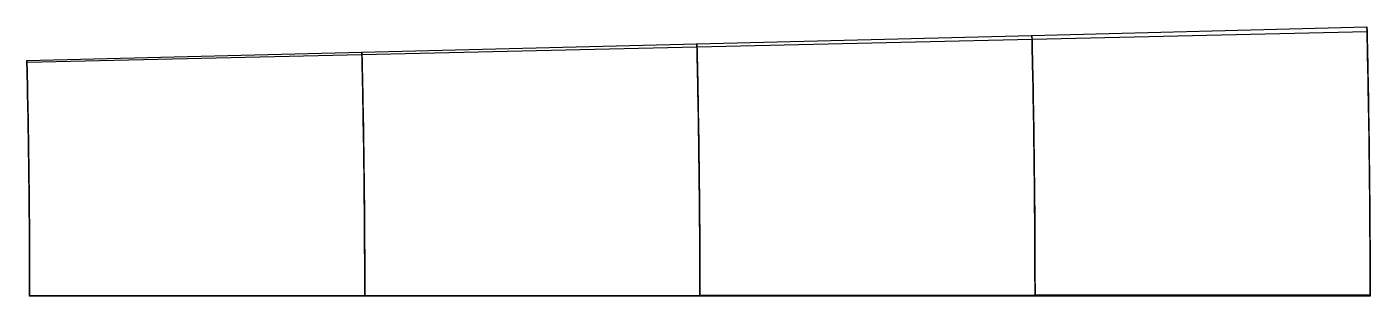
# Model space of a CAD drawing. Extents: x 329.9 to 374, y 0 to 8.8.
import ezdxf

# ---------------------------------------------------------------- set-up
doc = ezdxf.new("R2010")
doc.units = 0

msp = doc.modelspace()

# ---------------------------------------------------------------- linework, layer by layer
at = {"layer": '1', "color": 7}
for points in [[(329.909147, 7.743053, 12.28008), (340.905742, 8.017166, 12.686575), (351.902316, 8.292179, 13.091883), (362.898867, 8.568109, 13.496012), (373.895395, 8.844983, 13.89895)], [(329.910453, 7.687183, 12.308517), (340.907501, 7.942029, 12.723536), (351.904579, 8.195556, 13.137972), (362.901689, 8.447749, 13.55184), (373.89883, 8.698576, 13.965148)], [(330, 0.016353, 1.433134), (340.999999, 0.021741, 1.077445), (351.999999, 0.027652, 0.721804), (362.999998, 0.034077, 0.366175), (373.999998, 0.041012, 0.010522)], [(330, 0.003574, 1.445144), (341, 0.00388, 1.09363), (352, 0.003858, 0.742664), (363, 0.003469, 0.392212), (374, 0.002678, 0.042246)], [(330, 0, -44), (330, 0, 0), (330, 0, 1.42854), (330, 0, 1.610084), (330, 0, 1.791629), (330, 0, 1.973173), (330, 0, 2.154717), (330, 0, 2.336262), (330, 0, 2.517806), (330, 0, 2.69935), (330, 0, 2.880895), (330, 0, 3.062439), (330, 0, 3.243983), (330, 0, 3.425528), (330, 0, 3.607072), (330, 0, 3.788616), (330, 0, 3.970161), (330, 0, 4.151705), (330, 0, 4.333249), (330, 0, 4.514794), (330, 0, 4.696338), (330, 0, 4.877882), (330, 0, 5.059427), (330, 0, 5.240971), (330, 0, 5.422515), (330, 0, 5.60406), (330, 0, 5.785604), (330, 0, 5.967148), (330, 0, 6.148693), (330, 0, 6.330237), (330, 0, 6.511781), (330, 0, 6.693326), (330, 0, 6.87487), (330, 0, 7.056414), (330, 0, 7.237959), (330, 0, 7.419503), (330, 0, 7.601047), (330, 0, 7.782592), (330, 0, 7.964136), (330, 0, 8.14568), (330, 0, 8.327225), (330, 0, 8.508769), (330, 0, 8.690313), (330, 0, 8.871858), (330, 0, 9.053402), (330, 0, 9.234946), (330, 0, 9.416491), (330, 0, 9.598035), (330, 0, 9.779579), (330, 0, 9.961124), (330, 0, 10.142668), (330, 0, 10.324212), (330, 0, 10.505757), (330, 0, 10.687301), (330, 0, 10.868845), (330, 0, 11.05039), (330, 0, 11.231934), (330, 0, 11.413478), (330, 0, 11.595023), (330, 0, 11.776567), (330, 0, 11.958111), (330, 0, 12.139656), (330, 0, 12.3212), (330, 0, 14), (330, 0, 58)], [(374, 0, -44), (374, 0, 0), (374, 0, 0.233333), (374, 0, 0.466667), (374, 0, 0.7), (374, 0, 0.933333), (374, 0, 1.166667), (374, 0, 1.4), (374, 0, 1.633333), (374, 0, 1.866667), (374, 0, 2.1), (374, 0, 2.333333), (374, 0, 2.566667), (374, 0, 2.8), (374, 0, 3.033333), (374, 0, 3.266667), (374, 0, 3.5), (374, 0, 3.733333), (374, 0, 3.966667), (374, 0, 4.2), (374, 0, 4.433333), (374, 0, 4.666667), (374, 0, 4.9), (374, 0, 5.133333), (374, 0, 5.366667), (374, 0, 5.6), (374, 0, 5.833333), (374, 0, 6.066667), (374, 0, 6.3), (374, 0, 6.533333), (374, 0, 6.766667), (374, 0, 7), (374, 0, 7.233333), (374, 0, 7.466667), (374, 0, 7.7), (374, 0, 7.933333), (374, 0, 8.166667), (374, 0, 8.4), (374, 0, 8.633333), (374, 0, 8.866667), (374, 0, 9.1), (374, 0, 9.333333), (374, 0, 9.566667), (374, 0, 9.8), (374, 0, 10.033333), (374, 0, 10.266667), (374, 0, 10.5), (374, 0, 10.733333), (374, 0, 10.966667), (374, 0, 11.2), (374, 0, 11.433333), (374, 0, 11.666667), (374, 0, 11.9), (374, 0, 12.133333), (374, 0, 12.366667), (374, 0, 12.6), (374, 0, 12.833333), (374, 0, 13.066667), (374, 0, 13.3), (374, 0, 13.533333), (374, 0, 13.766667), (374, 0, 14), (374, 0, 58)]]:
    msp.add_polyline3d(points, dxfattribs=at)
at = {"layer": '1', "color": 2}
for points in [[(373.895395, 8.844983, 13.89895), (373.895311, 8.848515, 13.911874), (373.895279, 8.849859, 13.9252), (373.8953, 8.848978, 13.938562), (373.895373, 8.845896, 13.951589), (373.895496, 8.8407, 13.963922), (373.895666, 8.833533, 13.975221), (373.895877, 8.824595, 13.985175), (373.896123, 8.814132, 13.993511), (373.896399, 8.802433, 14), (373.896696, 8.789823, 14.004464), (373.897005, 8.77665, 14.006782), (373.897319, 8.763276, 14.006892), (373.897628, 8.750071, 14.00479), (373.897924, 8.737398, 14.000536), (373.8982, 8.725605, 13.994247), (373.898447, 8.715016, 13.986096), (373.898659, 8.705924, 13.976307), (373.89883, 8.698576, 13.965148)], [(362.898867, 8.568109, 13.496012), (362.898793, 8.571236, 13.506685), (362.898762, 8.572542, 13.517727), (362.898775, 8.57199, 13.528829), (362.898832, 8.569597, 13.539682), (362.89893, 8.56543, 13.549981), (362.899067, 8.559605, 13.55944), (362.89924, 8.552287, 13.567795), (362.899443, 8.543679, 13.574813), (362.89967, 8.534023, 13.5803), (362.899915, 8.523589, 13.584103), (362.900172, 8.512668, 13.586118), (362.900432, 8.501566, 13.586289), (362.900689, 8.490592, 13.584612), (362.900935, 8.480051, 13.581134), (362.901164, 8.470238, 13.575953), (362.90137, 8.461426, 13.569212), (362.901546, 8.453859, 13.561099), (362.901689, 8.447749, 13.55184)], [(340.905742, 8.017166, 12.686575), (340.905689, 8.019432, 12.693297), (340.905663, 8.020533, 12.700305), (340.905665, 8.020438, 12.707396), (340.905696, 8.019148, 12.714369), (340.905753, 8.016702, 12.721023), (340.905836, 8.013169, 12.727168), (340.905942, 8.008651, 12.732629), (340.906069, 8.003277, 12.737251), (340.906211, 7.997201, 12.7409), (340.906366, 7.990598, 12.743474), (340.906529, 7.983657, 12.744899), (340.906694, 7.976575, 12.745135), (340.906859, 7.969555, 12.744176), (340.907016, 7.962798, 12.742049), (340.907164, 7.956497, 12.738815), (340.907296, 7.950831, 12.734567), (340.907409, 7.945962, 12.729425), (340.907501, 7.942029, 12.723536)], [(351.902316, 8.292179, 13.091883), (351.902252, 8.294882, 13.10049), (351.902223, 8.296106, 13.109426), (351.90223, 8.295816, 13.118439), (351.902272, 8.294019, 13.127273), (351.902349, 8.290767, 13.13568), (351.902458, 8.286153, 13.143421), (351.902595, 8.280307, 13.150279), (351.902758, 8.273395, 13.156059), (351.902941, 8.265612, 13.1606), (351.903139, 8.25718, 13.163774), (351.903346, 8.248335, 13.165491), (351.903557, 8.239329, 13.165705), (351.903766, 8.230416, 13.164409), (351.903966, 8.221847, 13.161641), (351.904152, 8.213863, 13.157478), (351.90432, 8.20669, 13.152038), (351.904463, 8.20053, 13.145475), (351.904579, 8.195556, 13.137972)], [(329.909147, 7.743053, 12.28008), (329.909104, 7.744872, 12.285101), (329.909082, 7.745813, 12.290358), (329.909081, 7.74585, 12.295697), (329.909102, 7.74498, 12.300964), (329.909143, 7.743231, 12.306007), (329.909203, 7.740651, 12.310679), (329.909281, 7.737317, 12.314846), (329.909375, 7.733325, 12.318387), (329.909481, 7.728791, 12.3212), (329.909597, 7.723846, 12.323204), (329.909719, 7.718633, 12.324341), (329.909844, 7.713303, 12.324578), (329.909967, 7.70801, 12.32391), (329.910087, 7.702908, 12.322354), (329.910198, 7.698144, 12.319957), (329.910298, 7.693855, 12.316788), (329.910384, 7.690166, 12.312937), (329.910453, 7.687183, 12.308517)]]:
    msp.add_polyline3d(points, dxfattribs=at)
at = {"layer": '1', "color": 3}
for points in [[(373.999998, 0.041012, 0.010522), (373.99999, 0.087885, 0.049326), (373.999962, 0.167528, 0.115645), (373.999896, 0.279223, 0.209483), (373.999762, 0.421769, 0.330997), (373.99953, 0.592849, 0.480994), (373.999168, 0.789047, 0.660888), (373.99864, 1.008493, 0.87055), (373.99791, 1.250204, 1.108883), (373.996948, 1.510955, 1.376311), (373.995727, 1.787778, 1.672759), (373.99422, 2.07928, 1.996674), (373.992413, 2.382187, 2.347707), (373.990305, 2.692903, 2.725477), (373.98787, 3.012217, 3.126154), (373.985137, 3.334226, 3.550633), (373.982089, 3.660225, 3.994428), (373.978754, 3.986463, 4.456548), (373.975144, 4.311847, 4.934014), (373.971265, 4.636071, 5.423285), (373.967173, 4.955161, 5.923208), (373.962869, 5.269986, 6.429415), (373.958435, 5.575753, 6.94116), (373.953867, 5.874155, 7.453608), (373.949263, 6.160269, 7.966041), (373.944608, 6.436623, 8.473286), (373.940016, 6.698085, 8.974783), (373.935461, 6.947749, 9.465292), (373.931045, 7.181456, 9.943829), (373.926753, 7.401557, 10.405911), (373.922662, 7.605462, 10.84992), (373.918783, 7.793815, 11.272652), (373.915126, 7.967335, 11.671082), (373.91176, 8.123769, 12.043875), (373.908668, 8.264872, 12.387869), (373.905857, 8.39106, 12.700807), (373.903375, 8.500962, 12.981494), (373.90122, 8.595211, 13.227973), (373.899386, 8.674617, 13.438441), (373.897881, 8.73925, 13.611666), (373.896711, 8.789152, 13.746644), (373.895882, 8.824381, 13.842589), (373.895395, 8.844983, 13.89895)], [(362.999998, 0.034077, 0.366175), (362.999992, 0.078152, 0.403415), (362.999968, 0.153069, 0.467059), (362.999908, 0.258165, 0.557075), (362.999788, 0.392372, 0.673553), (362.999578, 0.553684, 0.817116), (362.999247, 0.739154, 0.9889), (362.998765, 0.947001, 1.188794), (362.998094, 1.176304, 1.415731), (362.997206, 1.424163, 1.670012), (362.996076, 1.687895, 1.951483), (362.994675, 1.966234, 2.258621), (362.99299, 2.255967, 2.591207), (362.991014, 2.554106, 2.948594), (362.988726, 2.860894, 3.327487), (362.986148, 3.171147, 3.728503), (362.983263, 3.485787, 4.147564), (362.980097, 3.801196, 4.58381), (362.976659, 4.116452, 5.034322), (362.972958, 4.430793, 5.496045), (362.969041, 4.74082, 5.967668), (362.964914, 5.046898, 6.445308), (362.960649, 5.344856, 6.928059), (362.956247, 5.635845, 7.41157), (362.951796, 5.915557, 7.894978), (362.947289, 6.185901, 8.373611), (362.942827, 6.442397, 8.846746), (362.938394, 6.687472, 9.309644), (362.934082, 6.917522, 9.761199), (362.929885, 7.13434, 10.197348), (362.92587, 7.335705, 10.616428), (362.922057, 7.522007, 11.015484), (362.918456, 7.693782, 11.391687), (362.91513, 7.849085, 11.743668), (362.91207, 7.989328, 12.068514), (362.909286, 8.114807, 12.3641), (362.906821, 8.224331, 12.629229), (362.904676, 8.318439, 12.86205), (362.902848, 8.397774, 13.060882), (362.901348, 8.462374, 13.22455), (362.900181, 8.512271, 13.352095), (362.899353, 8.547506, 13.442762), (362.898867, 8.568109, 13.496012)], [(340.999999, 0.021741, 1.077445), (340.999995, 0.060634, 1.1114), (340.999976, 0.126737, 1.169373), (340.999929, 0.219519, 1.251307), (340.999832, 0.338141, 1.357176), (340.999661, 0.481136, 1.487284), (340.999387, 0.646385, 1.642263), (340.998984, 0.832328, 1.821999), (340.99842, 1.038105, 2.025539), (340.997667, 1.261429, 2.252944), (340.9967, 1.500149, 2.503914), (340.995493, 1.753127, 2.777078), (340.994032, 2.017466, 3.072333), (340.992303, 2.291118, 3.388654), (340.990289, 2.573426, 3.723732), (340.988002, 2.860557, 4.077637), (340.985426, 3.152668, 4.447149), (340.982582, 3.446564, 4.831551), (340.979474, 3.741473, 5.228177), (340.976115, 4.035968, 5.634809), (340.972538, 4.327612, 6.049904), (340.968757, 4.615925, 6.470486), (340.964824, 4.897844, 6.895369), (340.960752, 5.173558, 7.321137), (340.956607, 5.439885, 7.74666), (340.952397, 5.697616, 8.168234), (340.9482, 5.943474, 8.584841), (340.944019, 6.178673, 8.992701), (340.939925, 6.400615, 9.390502), (340.935927, 6.6101, 9.774978), (340.932082, 6.805569, 10.144402), (340.928413, 6.986952, 10.496306), (340.924938, 7.15447, 10.828231), (340.921709, 7.306727, 11.13877), (340.918728, 7.444503, 11.425486), (340.916012, 7.567894, 11.686513), (340.913594, 7.676044, 11.920656), (340.911481, 7.769286, 12.126281), (340.909679, 7.847974, 12.301946), (340.908197, 7.912099, 12.446587), (340.907043, 7.961664, 12.55933), (340.906223, 7.996682, 12.639488), (340.905742, 8.017166, 12.686575)], [(351.999999, 0.027652, 0.721804), (351.999993, 0.06908, 0.757439), (351.999972, 0.139484, 0.818301), (351.999919, 0.238277, 0.904349), (351.999811, 0.36451, 1.015611), (351.999621, 0.516462, 1.152544), (351.999321, 0.691618, 1.316021), (351.998879, 0.888294, 1.505943), (351.998264, 1.105616, 1.721286), (351.997446, 1.34101, 1.962217), (351.9964, 1.592042, 2.228528), (351.995099, 1.857529, 2.518757), (351.993529, 2.134419, 2.832741), (351.99168, 2.420199, 3.169647), (351.989532, 2.714657, 3.526668), (351.987102, 3.013287, 3.904158), (351.984375, 3.316633, 4.298456), (351.981372, 3.621261, 4.708796), (351.978101, 3.926356, 5.132363), (351.974574, 4.230775, 5.566549), (351.970828, 4.531669, 6.009884), (351.966876, 4.828911, 6.458981), (351.962777, 5.11892, 6.912778), (351.958541, 5.402347, 7.367395), (351.954243, 5.675461, 7.821834), (351.949885, 5.939593, 8.271912), (351.945554, 6.190874, 8.716759), (351.941246, 6.431141, 9.152099), (351.937041, 6.657269, 9.576742), (351.932942, 6.870546, 9.987023), (351.92901, 7.069098, 10.381241), (351.925266, 7.253061, 10.756697), (351.921726, 7.422849, 11.110724), (351.918446, 7.576757, 11.441956), (351.915423, 7.715889, 11.74771), (351.91267, 7.840433, 12.025992), (351.910226, 7.949372, 12.275607), (351.908096, 8.043143, 12.49481), (351.906279, 8.122236, 12.682042), (351.904786, 8.186667, 12.836183), (351.903624, 8.23645, 12.956316), (351.9028, 8.271614, 13.041721), (351.902316, 8.292179, 13.091883)], [(330, 0.016353, 1.433134), (329.999996, 0.052832, 1.465341), (329.99998, 0.114844, 1.520318), (329.999938, 0.201907, 1.597989), (329.999851, 0.31328, 1.698285), (329.999696, 0.447724, 1.821369), (329.999448, 0.603475, 1.967652), (329.99908, 0.779107, 2.136998), (329.998563, 0.97376, 2.328538), (329.997871, 1.185435, 2.542216), (329.996978, 1.412224, 2.777666), (329.99586, 1.653, 3.033638), (329.994501, 1.905113, 3.310009), (329.992886, 2.166843, 3.605658), (329.991, 2.437194, 3.918707), (329.988848, 2.712949, 4.248967), (329.986419, 2.993881, 4.593671), (329.983728, 3.277091, 4.952106), (329.980778, 3.561771, 5.321807), (329.977584, 3.846301, 5.700895), (329.974172, 4.12862, 6.087764), (329.97056, 4.407913, 6.479852), (329.96679, 4.681599, 6.875863), (329.962881, 4.949451, 7.272824), (329.958889, 5.208795, 7.669484), (329.954829, 5.459925, 8.062612), (329.950767, 5.700114, 8.451045), (329.946715, 5.930031, 8.831476), (329.942734, 6.147524, 9.202501), (329.938842, 6.352969, 9.56123), (329.935087, 6.545081, 9.905925), (329.931498, 6.723606, 10.234345), (329.928094, 6.888619, 10.544217), (329.92492, 7.038965, 10.834119), (329.921987, 7.175143, 11.10185), (329.91931, 7.297162, 11.345666), (329.916923, 7.404322, 11.564376), (329.914833, 7.496844, 11.756462), (329.913049, 7.574963, 11.920593), (329.911581, 7.638649, 12.05576), (329.910437, 7.687891, 12.161132), (329.909624, 7.72269, 12.236057), (329.909147, 7.743053, 12.28008)]]:
    msp.add_polyline3d(points, dxfattribs=at)
at = {"layer": '1', "color": 1}
for points in [[(362.901689, 8.447749, 13.55184), (362.902323, 8.420432, 13.501868), (362.903403, 8.373784, 13.416816), (362.904918, 8.307868, 13.297237), (362.906856, 8.222783, 13.143903), (362.9092, 8.118654, 12.957805), (362.91193, 7.995669, 12.74013), (362.915009, 7.854687, 12.49196), (362.918397, 7.696558, 12.214572), (362.922088, 7.520517, 11.91025), (362.926038, 7.327417, 11.580671), (362.930178, 7.119383, 11.227015), (362.934504, 6.895363, 10.852267), (362.938954, 6.656982, 10.458175), (362.943472, 6.405928, 10.046555), (362.948043, 6.141509, 9.620665), (362.95258, 5.867282, 9.181482), (362.957084, 5.581653, 8.733017), (362.961463, 5.289302, 8.275687), (362.965725, 4.988247, 7.813932), (362.96979, 4.683134, 7.348211), (362.973663, 4.372613, 6.882727), (362.977283, 4.061007, 6.4181), (362.980655, 3.747502, 5.958269), (362.983738, 3.435987, 5.504046), (362.986534, 3.126728, 5.058638), (362.989025, 2.822728, 4.623316), (362.991205, 2.52691, 4.199275), (362.993091, 2.239537, 3.789544), (362.994679, 1.965415, 3.393697), (362.996004, 1.703209, 3.01576), (362.997076, 1.45694, 2.655599), (362.997925, 1.227288, 2.315474), (362.998582, 1.014563, 1.997822), (362.999072, 0.82084, 1.703526), (362.999424, 0.646566, 1.434586), (362.999667, 0.491725, 1.19321), (362.999823, 0.358008, 0.980003), (362.999917, 0.245942, 0.796287), (362.999967, 0.154573, 0.644392), (362.99999, 0.083549, 0.525911), (362.999998, 0.03309, 0.44168), (363, 0.003469, 0.392212)], [(373.89883, 8.698576, 13.965148), (373.899496, 8.669906, 13.91263), (373.900627, 8.62096, 13.823267), (373.902215, 8.551804, 13.697627), (373.904246, 8.462547, 13.536519), (373.906702, 8.353325, 13.340983), (373.909561, 8.224353, 13.112265), (373.912781, 8.076653, 12.851451), (373.916319, 7.911173, 12.559868), (373.920171, 7.726964, 12.239968), (373.924289, 7.525008, 11.89348), (373.928598, 7.307781, 11.52154), (373.933095, 7.073938, 11.127379), (373.937716, 6.825302, 10.712784), (373.942397, 6.563848, 10.27956), (373.947128, 6.288542, 9.831263), (373.951812, 6.003543, 9.368716), (373.956459, 5.706749, 8.896316), (373.960962, 5.403567, 8.414261), (373.965342, 5.091429, 7.927433), (373.969508, 4.775672, 7.436074), (373.973473, 4.45442, 6.944818), (373.977167, 4.132626, 6.454086), (373.980604, 3.80896, 5.968259), (373.983735, 3.48792, 5.487944), (373.986571, 3.169311, 5.016783), (373.98909, 2.856718, 4.555827), (373.991286, 2.553014, 4.106473), (373.993181, 2.25846, 3.671868), (373.994767, 1.978367, 3.251421), (373.996087, 1.710812, 2.849663), (373.997148, 1.460495, 2.466143), (373.997985, 1.227616, 2.103591), (373.998629, 1.012549, 1.764503), (373.999107, 0.817366, 1.449906), (373.999448, 0.64234, 1.162039), (373.999683, 0.487239, 0.903376), (373.999833, 0.353785, 0.674619), (373.999921, 0.242505, 0.477183), (373.999969, 0.15205, 0.313769), (373.999991, 0.08182, 0.186232), (373.999999, 0.03195, 0.095533), (374, 0.002678, 0.042246)], [(340.907501, 7.942029, 12.723536), (340.908077, 7.917244, 12.678675), (340.909058, 7.874915, 12.602326), (340.910434, 7.815093, 12.494988), (340.912196, 7.737855, 12.357356), (340.914329, 7.643308, 12.190321), (340.916815, 7.5316, 11.994959), (340.919625, 7.403307, 11.772322), (340.922727, 7.259077, 11.523608), (340.926109, 7.098478, 11.250765), (340.929734, 6.922155, 10.955355), (340.93355, 6.73159, 10.638635), (340.937543, 6.526254, 10.303116), (340.941661, 6.307417, 9.950458), (340.945859, 6.076266, 9.582477), (340.950113, 5.832703, 9.201862), (340.954355, 5.579218, 8.809859), (340.958574, 5.315125, 8.40973), (340.962696, 5.04378, 8.002299), (340.966716, 4.764274, 7.591143), (340.97057, 4.479985, 7.17712), (340.974251, 4.190524, 6.763592), (340.977708, 3.899066, 6.35154), (340.980936, 3.605705, 5.944054), (340.983903, 3.313269, 5.542291), (340.986602, 3.022751, 5.148674), (340.989022, 2.73625, 4.764773), (340.991151, 2.45658, 4.391513), (340.993005, 2.18417, 4.03156), (340.994579, 1.922792, 3.684866), (340.9959, 1.672194, 3.354451), (340.99698, 1.43523, 3.04073), (340.997842, 1.213255, 2.745182), (340.998514, 1.006639, 2.469979), (340.99902, 0.817339, 2.215808), (340.999388, 0.646099, 1.984206), (340.999643, 0.493302, 1.776857), (340.999809, 0.360497, 1.594225), (340.99991, 0.248259, 1.437409), (340.999964, 0.156309, 1.308053), (340.999989, 0.084703, 1.207274), (340.999998, 0.033793, 1.135677), (341, 0.00388, 1.09363)], [(351.904579, 8.195556, 13.137972), (351.905184, 8.169533, 13.09055), (351.906213, 8.125091, 13.009836), (351.907658, 8.062287, 12.896358), (351.909506, 7.981209, 12.75085), (351.911743, 7.881972, 12.574252), (351.914349, 7.764743, 12.367696), (351.917291, 7.630231, 12.132252), (351.920533, 7.479187, 11.869154), (351.924067, 7.311017, 11.580518), (351.927853, 7.126461, 11.267967), (351.931829, 6.927332, 10.932709), (351.935986, 6.712802, 10.577515), (351.940269, 6.484356, 10.204069), (351.944626, 6.243404, 9.814197), (351.949038, 5.989569, 9.410867), (351.953427, 5.725863, 8.99519), (351.957789, 5.451123, 8.570822), (351.96204, 5.169383, 8.138368), (351.966182, 4.879205, 7.701837), (351.970143, 4.584583, 7.261893), (351.973922, 4.284661, 6.822318), (351.977463, 3.983167, 6.383917), (351.980765, 3.67978, 5.950188), (351.983793, 3.377788, 5.522156), (351.986543, 3.077888, 5.102599), (351.989002, 2.782584, 4.692962), (351.991159, 2.494777, 4.294285), (351.993032, 2.214785, 3.909437), (351.994616, 1.946906, 3.538171), (351.995941, 1.690345, 3.184018), (351.99702, 1.448537, 2.847116), (351.997877, 1.222507, 2.529334), (351.998544, 1.012596, 2.232979), (351.999043, 0.820843, 1.958818), (351.999404, 0.647824, 1.708637), (351.999654, 0.493746, 1.484372), (351.999816, 0.360246, 1.28654), (351.999913, 0.247859, 1.116365), (351.999965, 0.15599, 0.975823), (351.99999, 0.084507, 0.866263), (351.999998, 0.033702, 0.788399), (352, 0.003858, 0.742664)], [(329.910453, 7.687183, 12.308517), (329.911003, 7.663576, 12.26623), (329.911936, 7.623266, 12.194275), (329.913248, 7.566293, 12.093116), (329.914927, 7.492725, 11.963411), (329.91696, 7.402659, 11.806004), (329.919331, 7.29623, 11.621912), (329.922014, 7.173897, 11.412167), (329.924979, 7.036201, 11.177933), (329.928214, 6.882866, 10.920992), (329.931684, 6.71445, 10.642846), (329.935344, 6.532147, 10.344782), (329.939175, 6.335658, 10.029083), (329.943133, 6.126095, 9.697363), (329.947174, 5.904435, 9.351422), (329.951272, 5.670828, 8.993683), (329.955367, 5.427301, 8.625503), (329.959443, 5.173568, 8.249783), (329.963435, 4.912389, 7.867537), (329.967331, 4.64334, 7.481916), (329.971074, 4.369228, 7.093961), (329.974652, 4.090091, 6.706628), (329.978021, 3.808596, 6.321051), (329.98117, 3.525217, 5.939923), (329.984071, 3.242341, 5.564533), (329.986714, 2.961217, 5.196963), (329.989088, 2.68363, 4.838853), (329.991183, 2.412232, 4.491065), (329.993012, 2.147612, 4.156018), (329.99457, 1.893024, 3.833875), (329.995881, 1.648695, 3.527165), (329.996958, 1.417004, 3.236519), (329.99782, 1.199498, 2.963116), (329.998495, 0.996663, 2.708921), (329.999005, 0.81034, 2.474566), (329.999377, 0.641399, 2.261366), (329.999636, 0.490396, 2.070746), (329.999805, 0.358781, 1.903129), (329.999907, 0.247171, 1.759484), (329.999963, 0.155562, 1.641138), (329.999989, 0.084176, 1.548997), (329.999998, 0.033408, 1.483561), (330, 0.003574, 1.445144)]]:
    msp.add_polyline3d(points, dxfattribs=at)
at = {"layer": '1', "color": 4}
for points in [[(330, 0.003574, 1.445144), (330, 0.00202, 1.44297), (330, 0.000707, 1.440762), (330, -0.000334, 1.438573), (330, -0.001079, 1.436454), (330, -0.001509, 1.434455), (330, -0.001615, 1.432623), (330, -0.001395, 1.431002), (330, -0.000852, 1.42963), (330, 0, 1.42854), (330, 0.001141, 1.427757), (330, 0.002543, 1.4273), (330, 0.004175, 1.427179), (330, 0.005997, 1.427398), (330, 0.007966, 1.427951), (330, 0.010035, 1.428825), (330, 0.012156, 1.43), (330, 0.014279, 1.431448), (330, 0.016353, 1.433134)], [(341, 0.00388, 1.09363), (341, 0.001935, 1.090657), (341, 0.000315, 1.087665), (341, -0.000946, 1.084718), (341, -0.001818, 1.081883), (341, -0.002283, 1.079221), (341, -0.00233, 1.076792), (341, -0.001958, 1.07465), (341, -0.001176, 1.07284), (341, 0, 1.071405), (341, 0.001543, 1.070375), (341, 0.00342, 1.069773), (341, 0.005589, 1.069612), (341, 0.008002, 1.069897), (341, 0.010606, 1.07062), (341, 0.013343, 1.071766), (341, 0.016152, 1.07331), (340.999999, 0.018973, 1.075217), (340.999999, 0.021741, 1.077445)], [(352, 0.003858, 0.742664), (352, 0.00154, 0.738794), (352, -0.000363, 0.734928), (352, -0.001811, 0.731147), (352, -0.002775, 0.727527), (352, -0.003235, 0.724144), (352, -0.003182, 0.721067), (352, -0.002615, 0.71836), (352, -0.001547, 0.716079), (352, 0, 0.71427), (352, 0.001995, 0.712971), (352, 0.004396, 0.712209), (352, 0.007154, 0.712), (352, 0.010212, 0.712348), (352, 0.013507, 0.713246), (352, 0.01697, 0.714675), (351.999999, 0.020532, 0.716606), (351.999999, 0.024117, 0.718999), (351.999999, 0.027652, 0.721804)], [(363, 0.003469, 0.392212), (363, 0.000805, 0.387352), (363, -0.001348, 0.382531), (363, -0.002948, 0.377841), (363, -0.003963, 0.373374), (363, -0.004375, 0.369215), (363, -0.004175, 0.365443), (363, -0.003367, 0.362132), (363, -0.001967, 0.359344), (363, 0, 0.357135), (363, 0.002495, 0.355546), (363, 0.00547, 0.354608), (363, 0.008868, 0.354339), (363, 0.012624, 0.354744), (363, 0.016665, 0.355816), (362.999999, 0.020914, 0.357534), (362.999999, 0.025288, 0.359865), (362.999999, 0.029704, 0.362763), (362.999998, 0.034077, 0.366175)], [(374, 0.002678, 0.042246), (374, -0.000298, 0.036307), (374, -0.002662, 0.030453), (374, -0.00437, 0.024788), (374, -0.005392, 0.019413), (374, -0.005709, 0.014426), (374, -0.005315, 0.009915), (374, -0.004217, 0.005962), (374, -0.002435, 0.002637), (374, 0, 0), (374, 0.003044, -0.001902), (374, 0.006643, -0.003034), (374, 0.010732, -0.003376), (374, 0.015238, -0.002922), (373.999999, 0.02008, -0.00168), (373.999999, 0.025171, 0.000328), (373.999999, 0.030419, 0.003066), (373.999998, 0.035732, 0.006484), (373.999998, 0.041012, 0.010522)]]:
    msp.add_polyline3d(points, dxfattribs=at)

doc.saveas('drawing.dxf')
